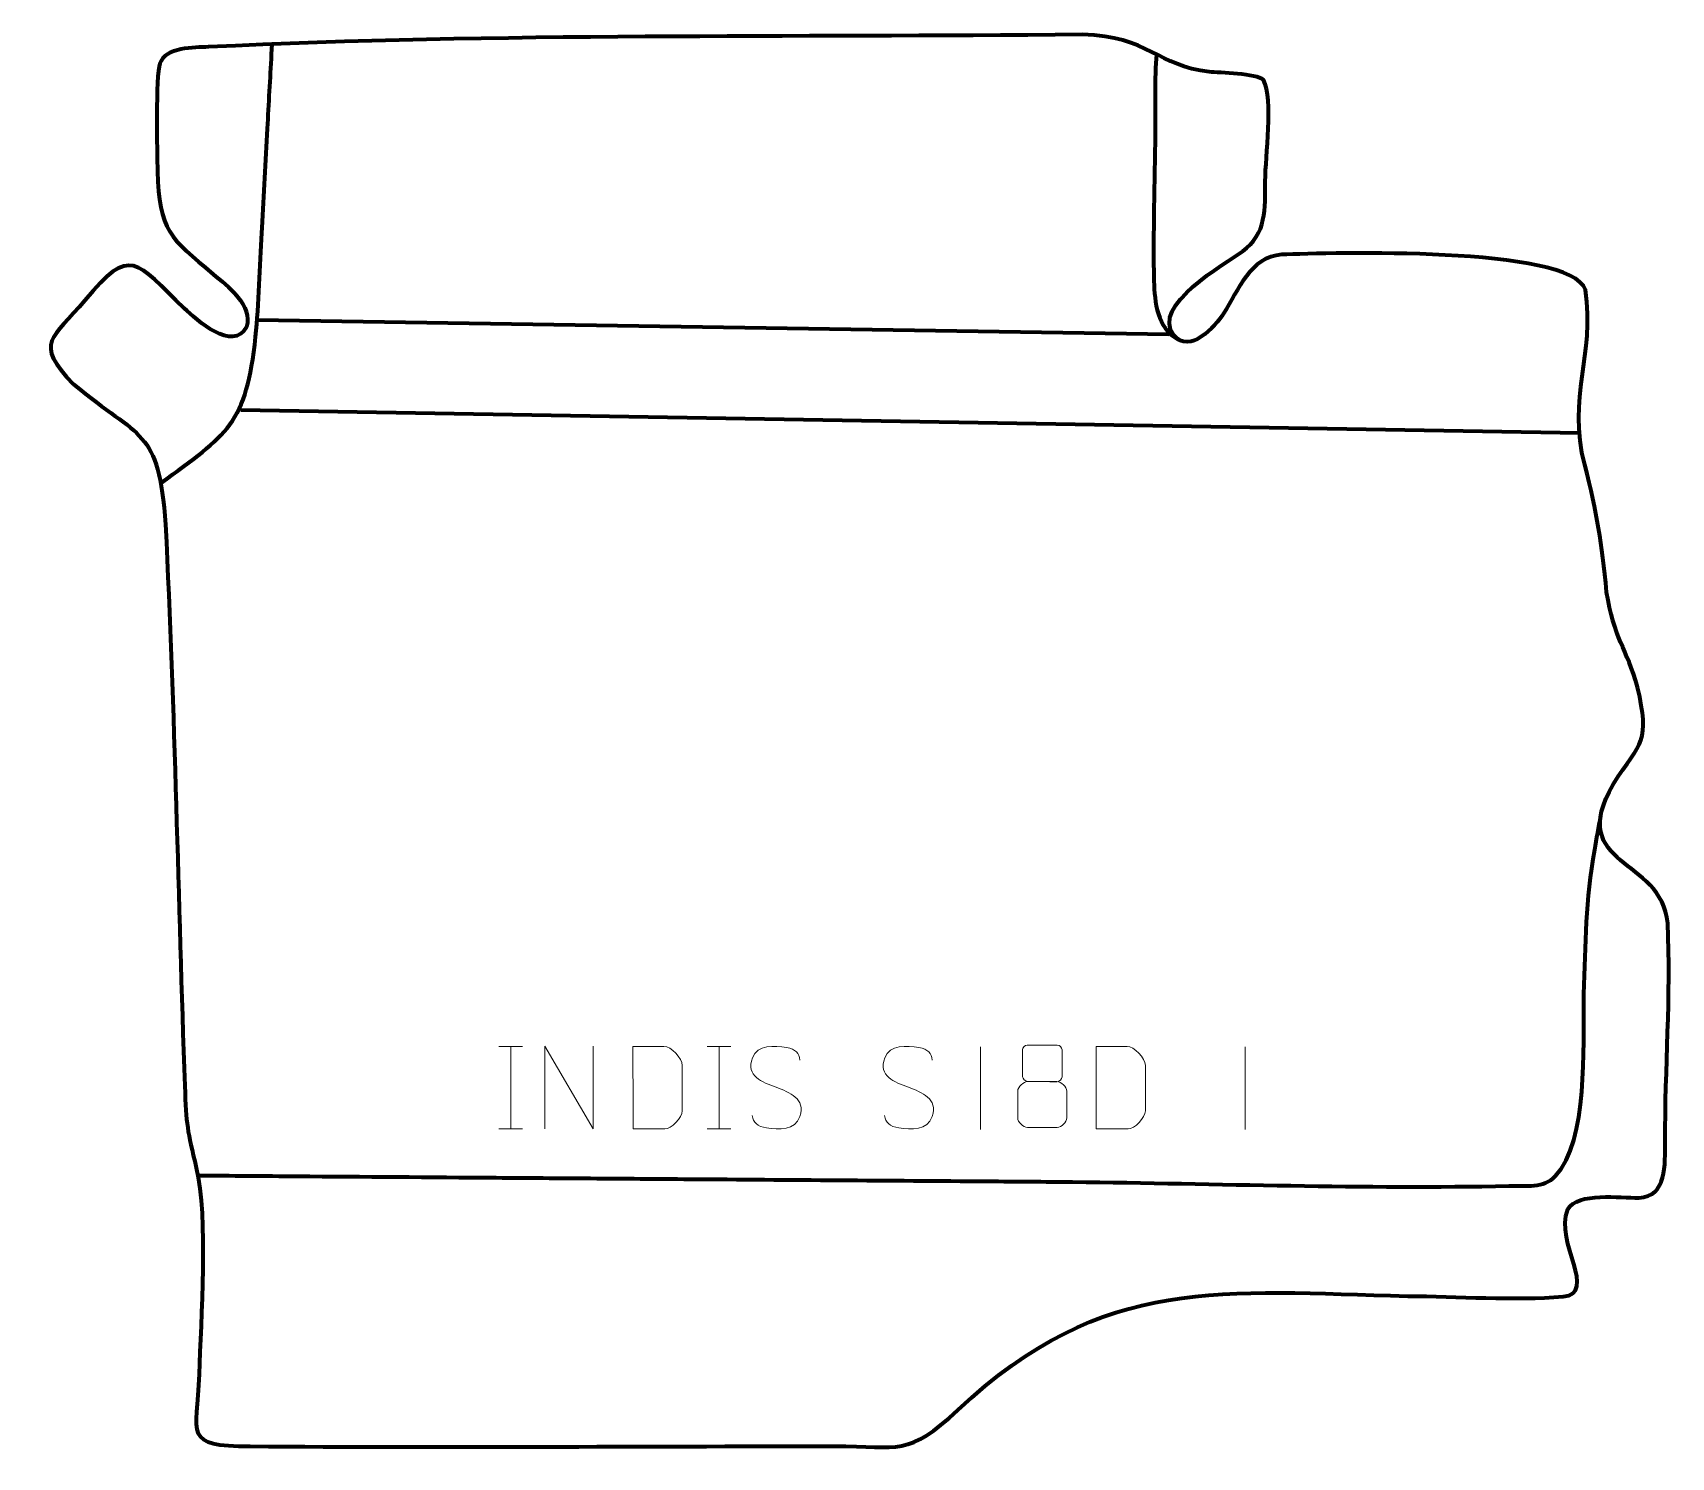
# Model space of a CAD drawing. Header units: millimetres. Extents: x -752 to -257, y 177 to 607.
import ezdxf

# ---------------------------------------------------------------- set-up
doc = ezdxf.new("R2010")
doc.units = ezdxf.units.MM
doc.header["$MEASUREMENT"] = 0
doc.layers.add('layer 2', color=7, linetype='Continuous')
doc.layers.add('layer 3', color=7, linetype='Continuous')

msp = doc.modelspace()

# ---------------------------------------------------------------- linework, layer by layer
at = {"layer": 'layer 2', "color": 140, "lineweight": 158}
for points, knots in [([(-713.1888, 471.3032), (-693.0102, 486), (-687.2372, 489.1853), (-684.5034, 515.5597), (-684.5034, 515.5597), (-683.4591, 525.6349), (-683.1633, 536.8139), (-682.6066, 547.028), (-682.6066, 547.028), (-682.6066, 547.028), (-682.5248, 548.5281), (-682.5248, 548.5281), (-682.5248, 548.5281), (-681.9781, 558.5283), (-681.4314, 568.5284), (-680.8847, 578.5286), (-680.8847, 578.5286), (-680.4747, 586.0288), (-680.0646, 593.5289), (-679.6546, 601.029), (-679.6546, 601.029), (-679.6546, 601.029), (-679.4906, 604.0291), (-679.4906, 604.0291)], [0, 0, 0, 0, 0.14285714, 0.14285714, 0.14285714, 0.14285714, 0.28571429, 0.28571429, 0.28571429, 0.28571429, 0.42857143, 0.42857143, 0.42857143, 0.42857143, 0.57142857, 0.57142857, 0.57142857, 0.57142857, 0.71428571, 0.71428571, 0.71428571, 0.71428571, 1, 1, 1, 1]), ([(-412.1965, 600.9762), (-412.7763, 593.9995), (-412.4939, 584.1571), (-412.5596, 576.986), (-412.5596, 576.986), (-412.6989, 562.4478), (-413.3133, 546.8135), (-412.9464, 532.4095), (-412.9464, 532.4095), (-412.7811, 525.9174), (-411.9147, 518.1881), (-405.7247, 514.854), (-405.7247, 514.854), (-405.7247, 514.854), (-405.225, 514.5849), (-405.225, 514.5849)], [0, 0, 0, 0, 0.2, 0.2, 0.2, 0.2, 0.4, 0.4, 0.4, 0.4, 0.6, 0.6, 0.6, 0.6, 1, 1, 1, 1]), ([(-701.9237, 262.0488), (-691.9091, 261.9749), (-681.8946, 261.901), (-671.88, 261.8271), (-671.88, 261.8271), (-651.8508, 261.6793), (-631.8217, 261.5315), (-611.7926, 261.3837), (-611.7926, 261.3837), (-602.2787, 261.3135), (-592.7649, 261.2432), (-583.251, 261.173), (-583.251, 261.173), (-573.2365, 261.0991), (-563.2219, 261.0252), (-553.2073, 260.9513), (-553.2073, 260.9513), (-523.1636, 260.7296), (-493.1199, 260.5079), (-463.0762, 260.2862), (-463.0762, 260.2862), (-454.5638, 260.2234), (-446.0514, 260.1606), (-437.539, 260.0977), (-437.539, 260.0977), (-393.8467, 259.6149), (-349.2226, 257.9344), (-305.6372, 258.8984), (-305.6372, 258.8984), (-300.3554, 259.0152), (-295.1844, 258.0356), (-291.5501, 261.8762), (-291.5501, 261.8762), (-281.6023, 272.3885), (-283.2126, 301.2645), (-282.9824, 315.348), (-282.9824, 315.348), (-282.9824, 315.348), (-282.9385, 316.8328), (-282.9385, 316.8328), (-282.9385, 316.8328), (-282.4359, 332.182), (-282.4171, 345.1843), (-279.7123, 360.4387), (-279.7123, 360.4387), (-279.1024, 363.8786), (-278.4634, 367.3074), (-277.8782, 370.7524)], [0, 0, 0, 0, 0.07692308, 0.07692308, 0.07692308, 0.07692308, 0.15384615, 0.15384615, 0.15384615, 0.15384615, 0.23076923, 0.23076923, 0.23076923, 0.23076923, 0.30769231, 0.30769231, 0.30769231, 0.30769231, 0.38461538, 0.38461538, 0.38461538, 0.38461538, 0.46153846, 0.46153846, 0.46153846, 0.46153846, 0.53846154, 0.53846154, 0.53846154, 0.53846154, 0.61538462, 0.61538462, 0.61538462, 0.61538462, 0.69230769, 0.69230769, 0.69230769, 0.69230769, 0.76923077, 0.76923077, 0.76923077, 0.76923077, 0.84615385, 0.84615385, 0.84615385, 0.84615385, 1, 1, 1, 1])]:
    msp.add_open_spline(points, degree=3, knots=knots, dxfattribs=at)
for points in [[(-684.0443, 520.7338), (-684.0443, 520.7338), (-408.3999, 516.3638), (-408.3999, 516.3638)], [(-284.3423, 486.4477), (-284.3423, 486.4477), (-688.991, 493.345), (-688.991, 493.345)]]:
    msp.add_open_spline(points, degree=3, dxfattribs=at)
at = {"layer": 'layer 2', "color": 250, "lineweight": 9}
for points in [[(-610.9654, 301.0537), (-610.9654, 301.0537), (-603.7973, 301.0537), (-603.7973, 301.0537)], [(-607.3814, 301.0537), (-607.3814, 301.0537), (-607.3814, 276.1002), (-607.3814, 276.1002)], [(-547.9654, 301.0537), (-547.9654, 301.0537), (-540.7973, 301.0537), (-540.7973, 301.0537)], [(-544.3814, 301.0537), (-544.3814, 301.0537), (-544.3814, 276.1002), (-544.3814, 276.1002)], [(-465.3944, 300.9191), (-465.3944, 300.9191), (-465.3944, 275.945), (-465.3944, 275.945)], [(-385.3944, 300.9191), (-385.3944, 300.9191), (-385.3944, 275.945), (-385.3944, 275.945)], [(-610.9654, 276.1002), (-610.9654, 276.1002), (-603.7973, 276.1002), (-603.7973, 276.1002)], [(-547.9654, 276.1002), (-547.9654, 276.1002), (-540.7973, 276.1002), (-540.7973, 276.1002)]]:
    msp.add_open_spline(points, degree=3, dxfattribs=at)
for points, knots in [([(-597.0656, 276.1215), (-597.0656, 276.1215), (-597.0656, 301.075), (-597.0656, 301.075), (-597.0656, 301.075), (-597.0656, 301.075), (-582.4108, 276.1215), (-582.4108, 276.1215), (-582.4108, 276.1215), (-582.4108, 276.1215), (-582.4108, 301.075), (-582.4108, 301.075)], [0, 0, 0, 0, 0.25, 0.25, 0.25, 0.25, 0.5, 0.5, 0.5, 0.5, 1, 1, 1, 1]), ([(-570.3736, 276.1479), (-568.0418, 276.1483), (-563.0916, 276.1243), (-560.7601, 276.124), (-560.7601, 276.124), (-558.8351, 276.0186), (-555.5165, 279.5602), (-555.5277, 281.5775), (-555.5277, 281.5775), (-555.5281, 287.3476), (-555.5281, 289.5173), (-555.5277, 295.2866), (-555.5277, 295.2866), (-555.532, 297.4247), (-558.9065, 301.0848), (-561.0589, 301.0713), (-561.0589, 301.0713), (-563.3846, 301.0713), (-568.1089, 301.0713), (-570.435, 301.0713), (-570.435, 301.0713), (-570.4346, 295.3244), (-570.3733, 281.8952), (-570.3736, 276.1479)], [0, 0, 0, 0, 0.14285714, 0.14285714, 0.14285714, 0.14285714, 0.28571429, 0.28571429, 0.28571429, 0.28571429, 0.42857143, 0.42857143, 0.42857143, 0.42857143, 0.57142857, 0.57142857, 0.57142857, 0.57142857, 0.71428571, 0.71428571, 0.71428571, 0.71428571, 1, 1, 1, 1]), ([(-527.1678, 288.7678), (-531.4161, 290.2382), (-536.3242, 292.034), (-534.3191, 297.5543), (-534.3191, 297.5543), (-532.8156, 301.6942), (-527.602, 301.3057), (-523.9984, 300.7046), (-523.9984, 300.7046), (-521.1378, 300.2274), (-520.2731, 299.0142), (-519.9625, 296.9301)], [0, 0, 0, 0, 0.25, 0.25, 0.25, 0.25, 0.5, 0.5, 0.5, 0.5, 1, 1, 1, 1]), ([(-487.1678, 288.7678), (-491.4161, 290.2382), (-496.3242, 292.034), (-494.3191, 297.5543), (-494.3191, 297.5543), (-492.8156, 301.6942), (-487.602, 301.3057), (-483.9984, 300.7046), (-483.9984, 300.7046), (-481.1378, 300.2274), (-480.2731, 299.0142), (-479.9625, 296.9301)], [0, 0, 0, 0, 0.25, 0.25, 0.25, 0.25, 0.5, 0.5, 0.5, 0.5, 1, 1, 1, 1]), ([(-452.6631, 299.9973), (-452.6631, 297.7843), (-452.6631, 294.102), (-452.6631, 291.8887), (-452.6631, 291.8887), (-452.6481, 291.3813), (-451.8407, 290.4499), (-451.1406, 290.4511), (-451.1406, 290.4511), (-448.1707, 290.4513), (-445.2005, 290.3664), (-442.2301, 290.3661), (-442.2301, 290.3661), (-441.433, 290.3703), (-440.7123, 291.1606), (-440.7149, 291.8813), (-440.7149, 291.8813), (-440.7152, 294.0973), (-440.7152, 297.782), (-440.7149, 299.9973), (-440.7149, 299.9973), (-440.7334, 300.7081), (-441.3448, 301.4685), (-442.1787, 301.4611), (-442.1787, 301.4611), (-445.1958, 301.4608), (-448.2127, 301.4608), (-451.2293, 301.4611), (-451.2293, 301.4611), (-451.8557, 301.4687), (-452.6798, 300.7577), (-452.6631, 299.9973)], [0, 0, 0, 0, 0.11111111, 0.11111111, 0.11111111, 0.11111111, 0.22222222, 0.22222222, 0.22222222, 0.22222222, 0.33333333, 0.33333333, 0.33333333, 0.33333333, 0.44444444, 0.44444444, 0.44444444, 0.44444444, 0.55555556, 0.55555556, 0.55555556, 0.55555556, 0.66666667, 0.66666667, 0.66666667, 0.66666667, 0.77777778, 0.77777778, 0.77777778, 0.77777778, 1, 1, 1, 1]), ([(-430.3736, 276.1479), (-428.0418, 276.1483), (-423.0916, 276.1243), (-420.7601, 276.124), (-420.7601, 276.124), (-418.8351, 276.0186), (-415.5165, 279.5602), (-415.5277, 281.5775), (-415.5277, 281.5775), (-415.5281, 287.3476), (-415.5281, 289.5173), (-415.5277, 295.2866), (-415.5277, 295.2866), (-415.532, 297.4247), (-418.9065, 301.0848), (-421.0589, 301.0713), (-421.0589, 301.0713), (-423.3846, 301.0713), (-428.1089, 301.0713), (-430.435, 301.0713), (-430.435, 301.0713), (-430.4346, 295.3244), (-430.3733, 281.8952), (-430.3736, 276.1479)], [0, 0, 0, 0, 0.14285714, 0.14285714, 0.14285714, 0.14285714, 0.28571429, 0.28571429, 0.28571429, 0.28571429, 0.42857143, 0.42857143, 0.42857143, 0.42857143, 0.57142857, 0.57142857, 0.57142857, 0.57142857, 0.71428571, 0.71428571, 0.71428571, 0.71428571, 1, 1, 1, 1]), ([(-527.1678, 288.7677), (-523.1492, 287.121), (-518.1197, 285.2327), (-519.9537, 279.8724), (-519.9537, 279.8724), (-521.4135, 275.606), (-526.3243, 275.8627), (-530.0504, 276.4174), (-530.0504, 276.4174), (-532.8004, 276.8272), (-534.0213, 278.0407), (-534.3993, 280.1529)], [0, 0, 0, 0, 0.25, 0.25, 0.25, 0.25, 0.5, 0.5, 0.5, 0.5, 1, 1, 1, 1]), ([(-487.1678, 288.7677), (-483.1492, 287.121), (-478.1197, 285.2327), (-479.9537, 279.8724), (-479.9537, 279.8724), (-481.4135, 275.606), (-486.3243, 275.8627), (-490.0504, 276.4174), (-490.0504, 276.4174), (-492.8004, 276.8272), (-494.0213, 278.0407), (-494.3993, 280.1529)], [0, 0, 0, 0, 0.25, 0.25, 0.25, 0.25, 0.5, 0.5, 0.5, 0.5, 1, 1, 1, 1]), ([(-454.1219, 287.4791), (-454.1219, 284.3083), (-454.1219, 282.6062), (-454.1219, 279.4348), (-454.1219, 279.4348), (-454.1304, 278.2129), (-452.4325, 276.5202), (-451.1799, 276.5117), (-451.1799, 276.5117), (-448.1968, 276.512), (-445.2135, 276.512), (-442.2301, 276.5117), (-442.2301, 276.5117), (-440.9068, 276.5234), (-439.2864, 278.145), (-439.2975, 279.4442), (-439.2975, 279.4442), (-439.2978, 282.6124), (-439.2978, 284.3112), (-439.2975, 287.4791), (-439.2975, 287.4791), (-439.3672, 288.8595), (-440.945, 290.4381), (-442.2504, 290.432), (-442.2504, 290.432), (-445.227, 290.4317), (-448.2036, 290.4317), (-451.1799, 290.432), (-451.1799, 290.432), (-452.2594, 290.4384), (-454.1057, 288.8595), (-454.1219, 287.4791)], [0, 0, 0, 0, 0.11111111, 0.11111111, 0.11111111, 0.11111111, 0.22222222, 0.22222222, 0.22222222, 0.22222222, 0.33333333, 0.33333333, 0.33333333, 0.33333333, 0.44444444, 0.44444444, 0.44444444, 0.44444444, 0.55555556, 0.55555556, 0.55555556, 0.55555556, 0.66666667, 0.66666667, 0.66666667, 0.66666667, 0.77777778, 0.77777778, 0.77777778, 0.77777778, 1, 1, 1, 1])]:
    msp.add_open_spline(points, degree=3, knots=knots, dxfattribs=at)
at = {"layer": 'layer 3', "color": 242, "lineweight": 158}
msp.add_open_spline([(-434.5969, 606.94), (-414.5934, 606.4134), (-411.5607, 597.2856), (-396.2552, 595.638), (-396.2552, 595.638), (-393.0674, 595.3297), (-381.9284, 595.1994), (-379.8221, 593.1969), (-379.8221, 593.1969), (-376.6724, 587.1817), (-379.2837, 570.3478), (-379.2867, 562.6114), (-379.2867, 562.6114), (-379.2899, 554.3462), (-378.8857, 546.6449), (-386.1102, 541.4319), (-386.1102, 541.4319), (-391.4657, 537.5674), (-414.0424, 524.9214), (-406.8954, 516.0424), (-406.8954, 516.0424), (-402.131, 510.1235), (-394.4612, 518.6043), (-391.8789, 522.6359), (-391.8789, 522.6359), (-387.2783, 529.8185), (-383.9549, 539.6442), (-374.2695, 540.4084), (-374.2695, 540.4084), (-360.1371, 540.8848), (-287.2439, 543.1124), (-282.4884, 529.7987), (-282.4884, 529.7987), (-279.4646, 509.7185), (-288.0912, 497.5933), (-282.7077, 476.8065), (-282.7077, 476.8065), (-278.8524, 461.9512), (-277.6189, 453.6082), (-276.0921, 438.4067), (-276.0921, 438.4067), (-273.9589, 424.7351), (-270.0434, 421.313), (-266.7376, 409.6881), (-266.7376, 409.6881), (-262.9977, 392.8993), (-265.3523, 393.5662), (-274.1674, 380.2528), (-274.1674, 380.2528), (-288.3992, 355.0459), (-259.4245, 358.4226), (-257.6105, 338.3024), (-257.6105, 338.3024), (-256.5694, 316.3794), (-258.504, 294.293), (-258.3731, 272.2495), (-258.3731, 272.2495), (-258.5162, 265.3874), (-257.7265, 255.6117), (-266.3993, 255.2934), (-266.3993, 255.2934), (-271.9608, 255.1895), (-284.8521, 257.0631), (-287.8225, 251.8481), (-287.8225, 251.8481), (-291.9756, 241.5361), (-278.4256, 226.5912), (-289.2844, 225.4002), (-289.2844, 225.4002), (-303.7987, 224.2232), (-321.2888, 225.4873), (-336.2348, 225.5882), (-336.2348, 225.5882), (-392.1399, 226.8505), (-427.907, 232.5577), (-472.1563, 191.2059), (-472.1563, 191.2059), (-487.5065, 176.8608), (-489.5867, 180.1898), (-509.5782, 180.1977), (-509.5782, 180.1977), (-568.3515, 180.2245), (-627.4025, 179.6775), (-686.136, 180.1874), (-686.136, 180.1874), (-706.7039, 180.366), (-702.3305, 183.0563), (-701.5651, 201.9668), (-701.5651, 201.9668), (-701.0429, 218.2609), (-698.8341, 249.6025), (-702.4131, 264.3553), (-702.4131, 264.3553), (-705.1499, 275.636), (-705.4858, 277.1871), (-705.9123, 289.1099), (-705.9123, 289.1099), (-707.9074, 345.5569), (-708.9389, 402.4126), (-711.7171, 458.7765), (-711.7171, 458.7765), (-713.9363, 488.4069), (-719.2509, 484.2901), (-739.5252, 501.2274), (-739.5252, 501.2274), (-751.8549, 514.0146), (-745.7764, 514.9214), (-736.0951, 526.5655), (-736.0951, 526.5655), (-722.2018, 543.4143), (-720.7984, 538.2819), (-705.944, 524.0919), (-705.944, 524.0919), (-702.396, 520.7026), (-691.3424, 510.7123), (-687.2814, 518.5635), (-687.2814, 518.5635), (-685.1092, 524.8914), (-693.0819, 530.9807), (-697.3319, 534.5187), (-697.3319, 534.5187), (-710.377, 545.3779), (-713.674, 547.6771), (-714.1563, 565.6397), (-714.1563, 565.6397), (-714.3028, 571.0931), (-714.7073, 594.5838), (-713.4783, 598.1378), (-713.4783, 598.1378), (-711.7304, 603.1928), (-703.1981, 602.9593), (-698.7474, 603.1772), (-698.7474, 603.1772), (-611.1651, 607.4648), (-522.321, 605.959), (-434.5969, 606.94)], degree=3, knots=[0, 0, 0, 0, 0.02857143, 0.02857143, 0.02857143, 0.02857143, 0.05714286, 0.05714286, 0.05714286, 0.05714286, 0.08571429, 0.08571429, 0.08571429, 0.08571429, 0.11428571, 0.11428571, 0.11428571, 0.11428571, 0.14285714, 0.14285714, 0.14285714, 0.14285714, 0.17142857, 0.17142857, 0.17142857, 0.17142857, 0.2, 0.2, 0.2, 0.2, 0.22857143, 0.22857143, 0.22857143, 0.22857143, 0.25714286, 0.25714286, 0.25714286, 0.25714286, 0.28571429, 0.28571429, 0.28571429, 0.28571429, 0.31428571, 0.31428571, 0.31428571, 0.31428571, 0.34285714, 0.34285714, 0.34285714, 0.34285714, 0.37142857, 0.37142857, 0.37142857, 0.37142857, 0.4, 0.4, 0.4, 0.4, 0.42857143, 0.42857143, 0.42857143, 0.42857143, 0.45714286, 0.45714286, 0.45714286, 0.45714286, 0.48571429, 0.48571429, 0.48571429, 0.48571429, 0.51428571, 0.51428571, 0.51428571, 0.51428571, 0.54285714, 0.54285714, 0.54285714, 0.54285714, 0.57142857, 0.57142857, 0.57142857, 0.57142857, 0.6, 0.6, 0.6, 0.6, 0.62857143, 0.62857143, 0.62857143, 0.62857143, 0.65714286, 0.65714286, 0.65714286, 0.65714286, 0.68571429, 0.68571429, 0.68571429, 0.68571429, 0.71428571, 0.71428571, 0.71428571, 0.71428571, 0.74285714, 0.74285714, 0.74285714, 0.74285714, 0.77142857, 0.77142857, 0.77142857, 0.77142857, 0.8, 0.8, 0.8, 0.8, 0.82857143, 0.82857143, 0.82857143, 0.82857143, 0.85714286, 0.85714286, 0.85714286, 0.85714286, 0.88571429, 0.88571429, 0.88571429, 0.88571429, 0.91428571, 0.91428571, 0.91428571, 0.91428571, 0.94285714, 0.94285714, 0.94285714, 0.94285714, 1, 1, 1, 1], dxfattribs=at)

doc.saveas('drawing.dxf')
